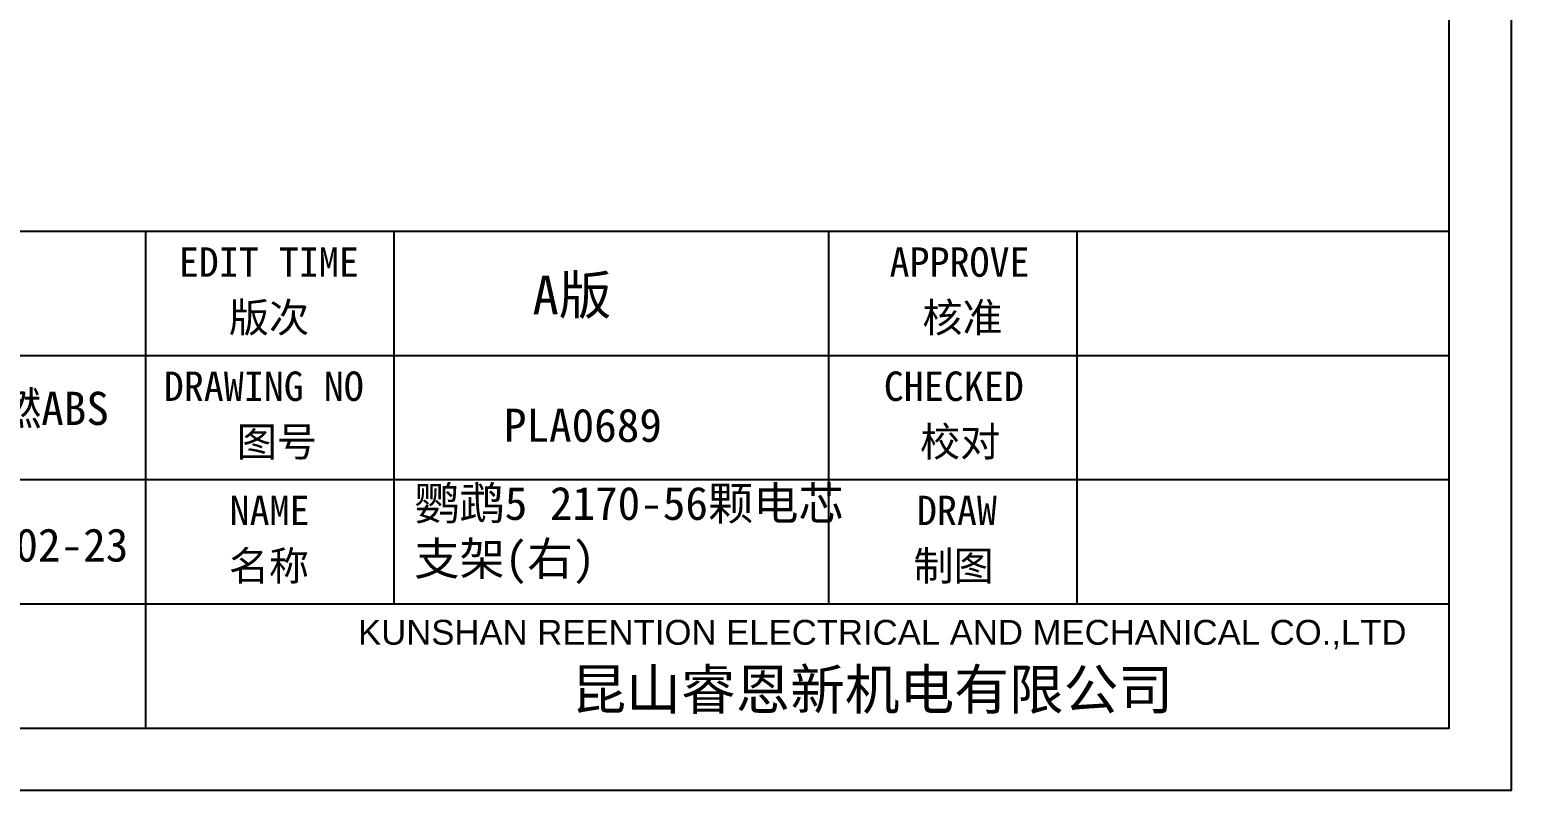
# Model space of a CAD drawing. Header units: millimetres. Extents: x -23 to 977, y -26 to 681.
# Drawn here: x 575.7 to 977.5, y -26.3 to 180 of the extents above; entities that cross this region are included whole.
import ezdxf

# ---------------------------------------------------------------- set-up
doc = ezdxf.new("R2010")
doc.units = ezdxf.units.MM
doc.styles.add('HZ', font='')
doc.styles.add('Xiaoyao', font='')
doc.styles.get('HZ').set_extended_font_data('SimSun')
doc.styles.get('Xiaoyao').set_extended_font_data('NSimSun')

# ---------------------------------------------------------------- blocks, each defined once
blk = doc.blocks.new('新块')
at = {"color": 4}
for p, q in [((206.24, -107.96), (-16.45, -107.96)), ((44.98, -107.96), (44.98, -169.39)), ((75.7, -107.96), (75.7, -154.04)), ((129.45, -107.96), (129.45, -154.04)), ((160.17, -107.96), (160.17, -154.04)), ((206.24, -123.32), (-16.45, -123.32)), ((206.24, -138.68), (-16.45, -138.68)), ((206.24, -154.04), (-16.45, -154.04))]:
    blk.add_line(p, q, dxfattribs=at)
at = {"color": 5}
blk.add_lwpolyline([(-242.21, -177.07), (213.92, -177.07), (213.92, 145.45), (-242.21, 145.45)], close=True, dxfattribs=at)
at = {"color": 6}
blk.add_lwpolyline([(-203.82, -169.39), (206.24, -169.39), (206.24, 137.77), (-203.82, 137.77)], close=True, dxfattribs=at)
at = {"color": 7, "style": 'HZ'}
blk.add_text('昆山睿恩新机电有限公司', height=4.9589, dxfattribs=at).set_placement((97.66, -167.07))
at = {"color": 7, "attachment_point": 1, "style": 'HZ'}
for s, insert, char_height, width in [('EDIT TIME', (49.08, -109.91), 3.637, 42.5242), ('APPROVE', (137, -109.91), 3.637, 42.5242), ('版次', (55.29, -116.77), 3.637, 17.9947), ('核准', (141.07, -116.77), 3.637, 17.9947), ('DRAWING NO', (47.23, -125.27), 3.637, 34.0785), ('CHECKED', (136.29, -125.27), 3.637, 42.5242), ('图号', (56.26, -132.13), 3.637, 17.9947), ('校对', (140.78, -132.13), 3.637, 17.9947), ('NAME', (55.37, -140.63), 3.637, 17.9947), ('DRAW', (140.39, -140.63), 3.637, 34.0785), ('名称', (55.28, -147.49), 3.637, 17.9947), ('制图', (139.96, -147.49), 3.637, 17.9947), ('{\\fArial|b0|i0|c0|p34;KUNSHAN REENTION ELECTRICAL AND MECHANICAL CO.,LTD}', (71.26, -155.99), 3.0716, 199.2177)]:
    blk.add_mtext(s, dxfattribs=dict(at, insert=insert, char_height=char_height, width=width))
at = {"insert": (92.84, -113.42), "char_height": 4.777, "width": 15.9379, "attachment_point": 1}
blk.add_mtext('{\\fSimSun|b0|i0|c134|p54;A版}', dxfattribs=at)

msp = doc.modelspace()

# ---------------------------------------------------------------- block references
at = {"color": 3, "xscale": 2.1923301712494, "yscale": 2.1923301712494, "zscale": 2.1923301712494}
msp.add_blockref('新块', (508.51, 361.95), dxfattribs=at)

# ---------------------------------------------------------------- texts
at = {"color": 7, "char_height": 9, "width": 117.8451, "attachment_point": 1, "style": 'Xiaoyao'}
for s, insert in [('阻燃ABS', (554.26, 81.82)), ('{\\fSimSun|b0|i0|c134|p2;鹦鹉}5 2170-56{\\fSimSun|b0|i0|c134|p2;颗电芯支架(右)}', (679.97, 56.08))]:
    msp.add_mtext(s, dxfattribs=dict(at, insert=insert))
at = {"color": 7, "char_height": 9, "attachment_point": 1, "style": 'Xiaoyao'}
for s, width, gutter_width, insert in [('PLA0689', 117.8451, 32.88, (704.29, 77.26)), ('2022-02-23', 16.4055, 22.79, (541.21, 44.78))]:
    msp.add_mtext_dynamic_manual_height_columns(s, width=width, gutter_width=gutter_width, heights=[0], dxfattribs=dict(at, insert=insert))
at = {"lineweight": -3, "insert": (678.63, 49.55), "char_height": 6.734, "width": 111.4747, "attachment_point": 1, "style": 'Xiaoyao'}
msp.add_mtext('\\pi28.10539;', dxfattribs=at)

doc.saveas('drawing.dxf')
